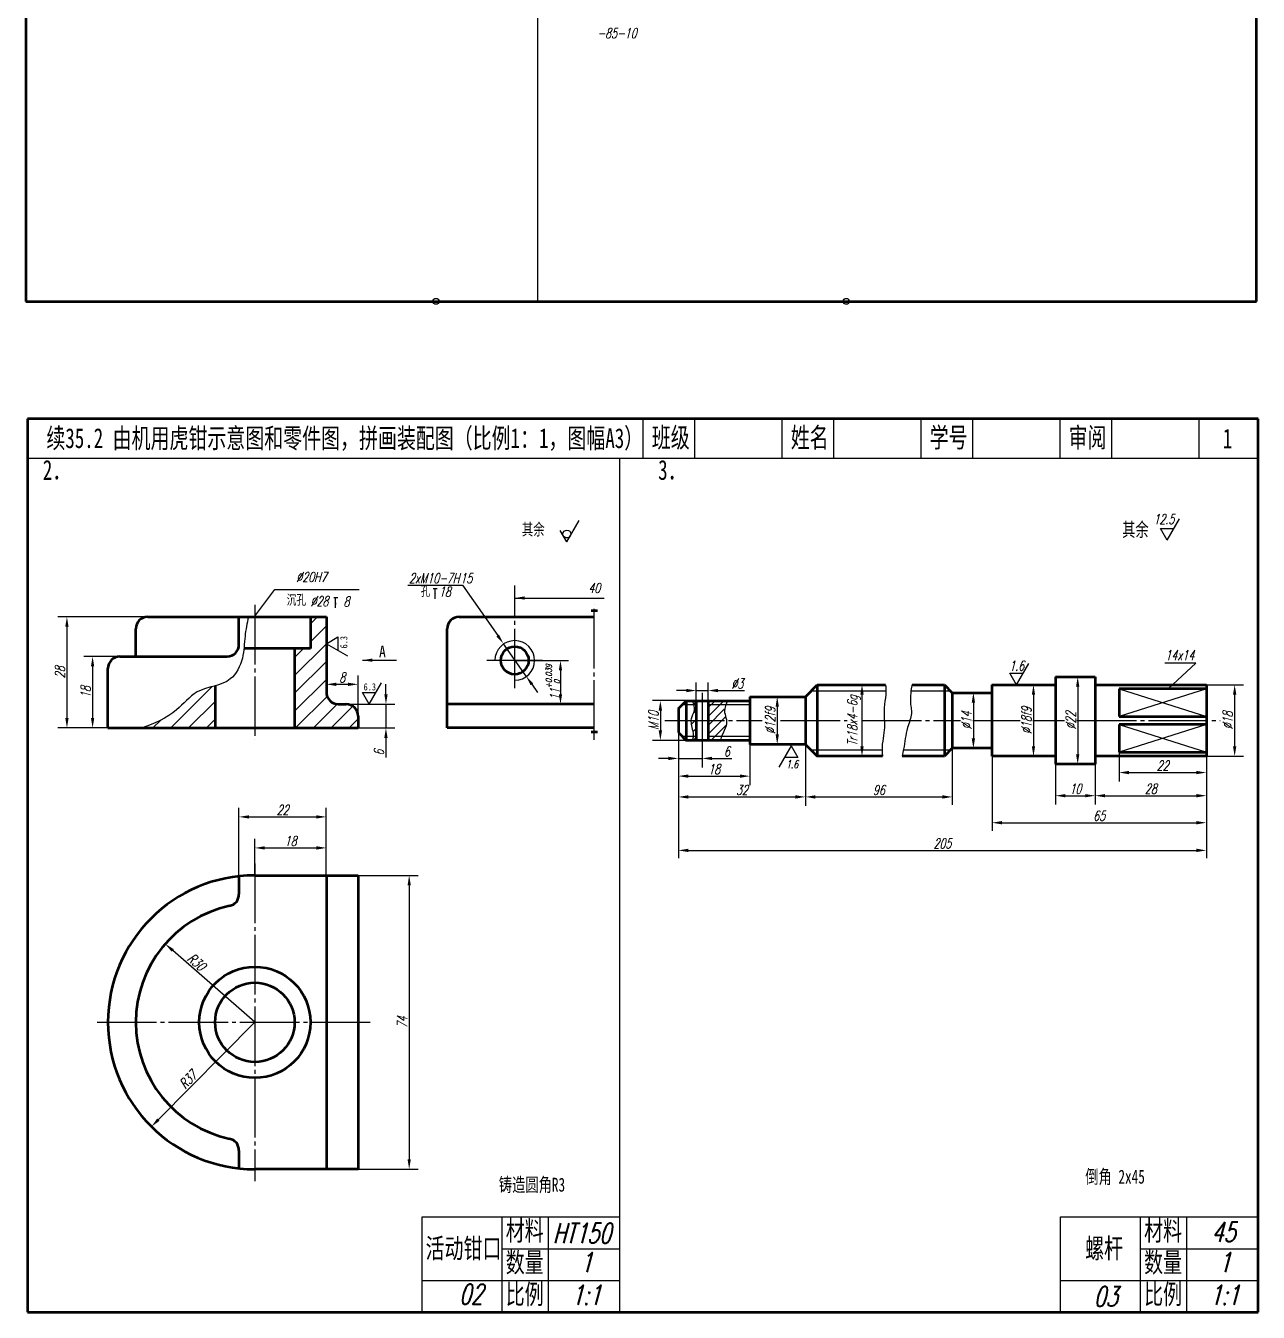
# Model space of a CAD drawing. Header units: millimetres. Extents: x -523 to 2676, y -549 to 1097.
# Drawn here: x 606.7 to 917.2, y -238 to 86 of the extents above; entities that cross this region are included whole.
import ezdxf

# ---------------------------------------------------------------- set-up
doc = ezdxf.new("R2010")
doc.units = ezdxf.units.MM
doc.header["$PDMODE"] = 33
doc.header["$PDSIZE"] = 1.5
doc.linetypes.add('myCENTER', pattern=[18, 15, -1, 1, -1])
for name, color, linetype, lineweight in [('中心线', 7, 'myCENTER', 25), ('剖面线', 7, 'Continuous', 25), ('尺寸', 7, 'Continuous', 25), ('标注', 7, 'Continuous', 25), ('标题文字', 7, 'Continuous', 25), ('粗实线', 7, 'Continuous', 50), ('细实线', 7, 'Continuous', 25)]:
    doc.layers.add(name, color=color, linetype=linetype, lineweight=lineweight)
doc.layers.add('修改', color=1, linetype='Continuous')
doc.styles.add('图中汉字2-3.5号', font='', dxfattribs={"width": 0.7, "height": 3.5})
doc.styles.add('尺寸文字1-2.5号', font='txt.shx', dxfattribs={"width": 0.7, "oblique": 15, "height": 2.5})
doc.styles.add('标题汉字1-5号', font='SimSun.ttf', dxfattribs={"width": 0.7, "height": 5})
doc.styles.add('标题汉字2-3.5号', font='SimSun.ttf', dxfattribs={"width": 0.7, "height": 3.5})
doc.styles.add('标题汉字30', font='SimSun.ttf', dxfattribs={"width": 0.85, "height": 3})
doc.styles.get('图中汉字2-3.5号').set_extended_font_data('FZFangSong-Z02')
doc.dimstyles.new('ISO-25', dxfattribs={"dimtxt": 3.5, "dimasz": 2.5, "dimexe": 2.25, "dimexo": 0, "dimgap": 0.5, "dimtad": 1, "dimdsep": 46, "dimtxsty": '尺寸文字1-2.5号', "dimcen": 2.5, "dimadec": 0, "dimazin": 0, "dimtfac": 1, "dimtmove": 0, "dimatfit": 2, "dimfxl": 0, "dimarcsym": 0})
doc.dimstyles.new('尺寸25', dxfattribs={"dimtxt": 2.5, "dimasz": 2.5, "dimexe": 2, "dimexo": 0, "dimgap": 0.5, "dimtad": 1, "dimdec": 0, "dimdsep": 46, "dimtxsty": '尺寸文字1-2.5号', "dimcen": 0, "dimadec": 0, "dimazin": 0, "dimtol": 1, "dimtp": 0.039, "dimtfac": 0.6, "dimtdec": 3, "dimtmove": 0, "dimatfit": 3, "dimfxl": 0, "dimarcsym": 0})

# ---------------------------------------------------------------- blocks, each defined once
blk = doc.blocks.new('*D286')
at = {"layer": 'Defpoints', "color": 0}
for p in [(630.45, -72.86), (623.58, -90.86), (627.45, -90.86)]:
    blk.add_point(p, dxfattribs=at)
at = {"layer": '尺寸', "color": 0, "lineweight": -2}
for p, q in [((630.45, -72.86), (621.33, -72.86)), ((623.58, -75.36), (623.58, -88.36)), ((627.45, -90.86), (621.33, -90.86))]:
    blk.add_line(p, q, dxfattribs=at)
at = {"layer": '尺寸', "color": 0}
for points in [[(623.16, -75.36), (623.99, -75.36), (623.58, -72.86)], [(623.16, -88.36), (623.99, -88.36), (623.58, -90.86)]]:
    blk.add_solid(points, dxfattribs=at)
at = {"layer": '尺寸', "color": 0, "insert": (621.83, -81.86), "char_height": 2.5, "attachment_point": 5, "rotation": 90, "style": '尺寸文字1-2.5号'}
blk.add_mtext('18', dxfattribs=at)
blk = doc.blocks.new('*D287')
at = {"layer": 'Defpoints', "color": 0}
for p in [(637.45, -62.86), (617.11, -90.86), (636.05, -90.86)]:
    blk.add_point(p, dxfattribs=at)
at = {"layer": '尺寸', "color": 0, "lineweight": -2}
for p, q in [((637.45, -62.86), (614.86, -62.86)), ((617.11, -65.36), (617.11, -88.36)), ((636.05, -90.86), (614.86, -90.86))]:
    blk.add_line(p, q, dxfattribs=at)
at = {"layer": '尺寸', "color": 0}
for points in [[(616.7, -65.36), (617.53, -65.36), (617.11, -62.86)], [(616.7, -88.36), (617.53, -88.36), (617.11, -90.86)]]:
    blk.add_solid(points, dxfattribs=at)
at = {"layer": '尺寸', "color": 0, "insert": (615.36, -76.86), "char_height": 2.5, "attachment_point": 5, "rotation": 90, "style": '尺寸文字1-2.5号'}
blk.add_mtext('28', dxfattribs=at)
blk = doc.blocks.new('*D288')
at = {"layer": 'Defpoints', "color": 0}
for p in [(690.45, -79.87), (682.45, -81.86), (690.45, -87.86)]:
    blk.add_point(p, dxfattribs=at)
at = {"layer": '尺寸', "color": 0, "lineweight": -2}
for p, q in [((682.45, -81.86), (682.45, -77.62)), ((690.45, -87.86), (690.45, -77.62)), ((684.95, -79.87), (687.95, -79.87))]:
    blk.add_line(p, q, dxfattribs=at)
at = {"layer": '尺寸', "color": 0}
for points in [[(684.95, -79.46), (684.95, -80.29), (682.45, -79.87)], [(687.95, -79.46), (687.95, -80.29), (690.45, -79.87)]]:
    blk.add_solid(points, dxfattribs=at)
at = {"layer": '尺寸', "color": 0, "insert": (686.45, -78.12), "char_height": 2.5, "attachment_point": 5, "style": '尺寸文字1-2.5号'}
blk.add_mtext('8', dxfattribs=at)
blk = doc.blocks.new('*D289')
at = {"layer": 'Defpoints', "color": 0}
for p in [(687.45, -84.86), (687.45, -90.86), (697.47, -90.86)]:
    blk.add_point(p, dxfattribs=at)
at = {"layer": '尺寸', "color": 0, "lineweight": -2}
for p, q in [((697.47, -82.36), (697.47, -79.86)), ((687.45, -84.86), (699.72, -84.86)), ((697.47, -84.86), (697.47, -90.86)), ((687.45, -90.86), (699.72, -90.86)), ((697.47, -93.36), (697.47, -98.29))]:
    blk.add_line(p, q, dxfattribs=at)
at = {"layer": '尺寸', "color": 0}
for points in [[(697.06, -82.36), (697.89, -82.36), (697.47, -84.86)], [(697.06, -93.36), (697.89, -93.36), (697.47, -90.86)]]:
    blk.add_solid(points, dxfattribs=at)
at = {"layer": '尺寸', "color": 0, "insert": (695.72, -97.08), "char_height": 2.5, "attachment_point": 5, "rotation": 90, "style": '尺寸文字1-2.5号'}
blk.add_mtext('6', dxfattribs=at)
blk = doc.blocks.new('*D290')
at = {"layer": 'Defpoints', "color": 0}
for p in [(729.91, -73.86), (712.91, -84.86), (741.43, -84.86)]:
    blk.add_point(p, dxfattribs=at)
at = {"layer": '标注', "color": 0, "lineweight": -2}
for p, q in [((729.91, -73.86), (743.43, -73.86)), ((741.43, -76.36), (741.43, -82.36)), ((712.91, -84.86), (743.43, -84.86))]:
    blk.add_line(p, q, dxfattribs=at)
at = {"layer": '标注', "color": 0}
for points in [[(741.01, -76.36), (741.85, -76.36), (741.43, -73.86)], [(741.01, -82.36), (741.85, -82.36), (741.43, -84.86)]]:
    blk.add_solid(points, dxfattribs=at)
at = {"layer": '标注', "color": 0, "insert": (739.52, -79.36), "char_height": 2.5, "attachment_point": 5, "rotation": 90, "style": '尺寸文字1-2.5号'}
blk.add_mtext('11{\\H1.500000;\\S+0.039^  0;}', dxfattribs=at)
blk = doc.blocks.new('*D291')
at = {"layer": 'Defpoints', "color": 0}
for p in [(682.45, -121.06), (664.45, -127.97), (682.45, -127.97)]:
    blk.add_point(p, dxfattribs=at)
at = {"layer": '尺寸', "color": 0, "lineweight": -2}
for p, q in [((664.45, -127.97), (664.45, -118.81)), ((682.45, -127.97), (682.45, -118.81)), ((666.95, -121.06), (679.95, -121.06))]:
    blk.add_line(p, q, dxfattribs=at)
at = {"layer": '尺寸', "color": 0}
for points in [[(666.95, -120.64), (666.95, -121.48), (664.45, -121.06)], [(679.95, -120.64), (679.95, -121.48), (682.45, -121.06)]]:
    blk.add_solid(points, dxfattribs=at)
at = {"layer": '尺寸', "color": 0, "insert": (673.45, -119.31), "char_height": 2.5, "attachment_point": 5, "style": '尺寸文字1-2.5号'}
blk.add_mtext('18', dxfattribs=at)
blk = doc.blocks.new('*D292')
at = {"layer": 'Defpoints', "color": 0}
for p in [(682.45, -113.25), (660.45, -128.19), (682.45, -127.97)]:
    blk.add_point(p, dxfattribs=at)
at = {"layer": '尺寸', "color": 0, "lineweight": -2}
for p, q in [((660.45, -128.19), (660.45, -111)), ((662.95, -113.25), (679.95, -113.25)), ((682.45, -127.97), (682.45, -111))]:
    blk.add_line(p, q, dxfattribs=at)
at = {"layer": '尺寸', "color": 0}
for points in [[(662.95, -112.84), (662.95, -113.67), (660.45, -113.25)], [(679.95, -112.84), (679.95, -113.67), (682.45, -113.25)]]:
    blk.add_solid(points, dxfattribs=at)
at = {"layer": '尺寸', "color": 0, "insert": (671.45, -111.5), "char_height": 2.5, "attachment_point": 5, "style": '尺寸文字1-2.5号'}
blk.add_mtext('22', dxfattribs=at)
blk = doc.blocks.new('*D293')
at = {"layer": 'Defpoints', "color": 0}
for p in [(690.45, -127.97), (690.45, -201.97), (703.32, -201.97)]:
    blk.add_point(p, dxfattribs=at)
at = {"layer": '尺寸', "color": 0, "lineweight": -2}
for p, q in [((690.45, -127.97), (705.57, -127.97)), ((703.32, -130.47), (703.32, -199.47)), ((690.45, -201.97), (705.57, -201.97))]:
    blk.add_line(p, q, dxfattribs=at)
at = {"layer": '尺寸', "color": 0}
for points in [[(702.91, -130.47), (703.74, -130.47), (703.32, -127.97)], [(702.91, -199.47), (703.74, -199.47), (703.32, -201.97)]]:
    blk.add_solid(points, dxfattribs=at)
at = {"layer": '尺寸', "color": 0, "insert": (701.57, -164.97), "char_height": 2.5, "attachment_point": 5, "rotation": 90, "style": '尺寸文字1-2.5号'}
blk.add_mtext('74', dxfattribs=at)
blk = doc.blocks.new('*D294')
at = {"layer": 'Defpoints', "color": 0}
for p in [(641.87, -145.23), (664.45, -164.97)]:
    blk.add_point(p, dxfattribs=at)
at = {"layer": '尺寸', "color": 0, "lineweight": -2}
blk.add_line((664.45, -164.97), (643.75, -146.87), dxfattribs=at)
at = {"layer": '尺寸', "color": 0}
blk.add_solid([(644.03, -146.56), (643.48, -147.19), (641.87, -145.23)], dxfattribs=at)
at = {"layer": '尺寸', "color": 0, "insert": (649.73, -149.77), "char_height": 2.5, "attachment_point": 5, "rotation": 318.8318, "style": '尺寸文字1-2.5号'}
blk.add_mtext('R30', dxfattribs=at)
blk = doc.blocks.new('*D295')
at = {"layer": 'Defpoints', "color": 0}
for p in [(664.45, -164.97), (638.4, -191.24)]:
    blk.add_point(p, dxfattribs=at)
at = {"layer": '尺寸', "color": 0, "lineweight": -2}
blk.add_line((664.45, -164.97), (640.16, -189.47), dxfattribs=at)
at = {"layer": '尺寸', "color": 0}
blk.add_solid([(639.86, -189.17), (640.45, -189.76), (638.4, -191.24)], dxfattribs=at)
at = {"layer": '尺寸', "color": 0, "insert": (647.63, -179.45), "char_height": 2.5, "attachment_point": 5, "rotation": 45.2319, "style": '尺寸文字1-2.5号'}
blk.add_mtext('R37', dxfattribs=at)
blk = doc.blocks.new('*D296')
at = {"layer": 'Defpoints', "color": 0}
for p in [(773.13, -83.98), (766.59, -93.98), (773.13, -93.98)]:
    blk.add_point(p, dxfattribs=at)
at = {"layer": '细实线', "color": 0, "lineweight": -2}
for p, q in [((773.13, -83.98), (764.59, -83.98)), ((766.59, -86.48), (766.59, -91.48)), ((773.13, -93.98), (764.59, -93.98))]:
    blk.add_line(p, q, dxfattribs=at)
at = {"layer": '细实线', "color": 0}
for points in [[(766.17, -86.48), (767.01, -86.48), (766.59, -83.98)], [(766.17, -91.48), (767.01, -91.48), (766.59, -93.98)]]:
    blk.add_solid(points, dxfattribs=at)
at = {"layer": '细实线', "color": 0, "insert": (764.84, -88.98), "char_height": 2.5, "attachment_point": 5, "rotation": 90, "style": '尺寸文字1-2.5号'}
blk.add_mtext('M10', dxfattribs=at)
blk = doc.blocks.new('*D297')
at = {"layer": 'Defpoints', "color": 0}
for p in [(775.63, -83.98), (778.63, -81.44), (778.63, -83.98)]:
    blk.add_point(p, dxfattribs=at)
at = {"layer": '细实线', "color": 0, "lineweight": -2}
for p, q in [((775.63, -83.98), (775.63, -79.44)), ((778.63, -83.98), (778.63, -79.44)), ((773.13, -81.44), (770.63, -81.44)), ((775.63, -81.44), (778.63, -81.44)), ((781.13, -81.44), (787.82, -81.44))]:
    blk.add_line(p, q, dxfattribs=at)
at = {"layer": '细实线', "color": 0}
for points in [[(773.13, -81.02), (773.13, -81.86), (775.63, -81.44)], [(781.13, -81.02), (781.13, -81.86), (778.63, -81.44)]]:
    blk.add_solid(points, dxfattribs=at)
at = {"layer": '细实线', "color": 0, "insert": (785.96, -79.69), "char_height": 2.5, "attachment_point": 5, "style": '尺寸文字1-2.5号'}
blk.add_mtext('%%c3', dxfattribs=at)
blk = doc.blocks.new('*D298')
at = {"layer": 'Defpoints', "color": 0}
for p in [(771.13, -91.98), (777.13, -93.98), (777.13, -98.53)]:
    blk.add_point(p, dxfattribs=at)
at = {"layer": '尺寸', "color": 0, "lineweight": -2}
for p, q in [((771.13, -91.98), (771.13, -100.78)), ((777.13, -93.98), (777.13, -100.78)), ((768.63, -98.53), (766.13, -98.53)), ((771.13, -98.53), (777.13, -98.53)), ((779.63, -98.53), (784.56, -98.53))]:
    blk.add_line(p, q, dxfattribs=at)
at = {"layer": '尺寸', "color": 0}
for points in [[(768.63, -98.11), (768.63, -98.95), (771.13, -98.53)], [(779.63, -98.11), (779.63, -98.95), (777.13, -98.53)]]:
    blk.add_solid(points, dxfattribs=at)
at = {"layer": '尺寸', "color": 0, "insert": (783.34, -96.78), "char_height": 2.5, "attachment_point": 5, "style": '尺寸文字1-2.5号'}
blk.add_mtext('6', dxfattribs=at)
blk = doc.blocks.new('*D299')
at = {"layer": 'Defpoints', "color": 0}
for p in [(771.13, -91.98), (789.13, -93.98), (789.13, -102.98)]:
    blk.add_point(p, dxfattribs=at)
at = {"layer": '尺寸', "color": 0, "lineweight": -2}
for p, q in [((771.13, -91.98), (771.13, -105.23)), ((789.13, -93.98), (789.13, -105.23)), ((773.63, -102.98), (786.63, -102.98))]:
    blk.add_line(p, q, dxfattribs=at)
at = {"layer": '尺寸', "color": 0}
for points in [[(773.63, -102.57), (773.63, -103.4), (771.13, -102.98)], [(786.63, -102.57), (786.63, -103.4), (789.13, -102.98)]]:
    blk.add_solid(points, dxfattribs=at)
at = {"layer": '尺寸', "color": 0, "insert": (780.13, -101.23), "char_height": 2.5, "attachment_point": 5, "style": '尺寸文字1-2.5号'}
blk.add_mtext('18', dxfattribs=at)
blk = doc.blocks.new('*D300')
at = {"layer": 'Defpoints', "color": 0}
for p in [(771.13, -91.98), (803.13, -94.98), (803.13, -108.22)]:
    blk.add_point(p, dxfattribs=at)
at = {"layer": '尺寸', "color": 0, "lineweight": -2}
for p, q in [((771.13, -91.98), (771.13, -110.47)), ((803.13, -94.98), (803.13, -110.47)), ((773.63, -108.22), (800.63, -108.22))]:
    blk.add_line(p, q, dxfattribs=at)
at = {"layer": '尺寸', "color": 0}
for points in [[(773.63, -107.8), (773.63, -108.64), (771.13, -108.22)], [(800.63, -107.8), (800.63, -108.64), (803.13, -108.22)]]:
    blk.add_solid(points, dxfattribs=at)
at = {"layer": '尺寸', "color": 0, "insert": (787.13, -106.47), "char_height": 2.5, "attachment_point": 5, "style": '尺寸文字1-2.5号'}
blk.add_mtext('32', dxfattribs=at)
blk = doc.blocks.new('*D301')
at = {"layer": 'Defpoints', "color": 0}
for p in [(803.13, -94.98), (840.13, -95.98), (840.13, -108.22)]:
    blk.add_point(p, dxfattribs=at)
at = {"layer": '细实线', "color": 0, "lineweight": -2}
for p, q in [((803.13, -94.98), (803.13, -110.22)), ((840.13, -95.98), (840.13, -110.22)), ((805.63, -108.22), (837.63, -108.22))]:
    blk.add_line(p, q, dxfattribs=at)
at = {"layer": '细实线', "color": 0}
for points in [[(805.63, -107.8), (805.63, -108.64), (803.13, -108.22)], [(837.63, -107.8), (837.63, -108.64), (840.13, -108.22)]]:
    blk.add_solid(points, dxfattribs=at)
at = {"layer": '细实线', "color": 0, "insert": (821.63, -106.47), "char_height": 2.5, "attachment_point": 5, "style": '尺寸文字1-2.5号'}
blk.add_mtext('96', dxfattribs=at)
blk = doc.blocks.new('*D302')
at = {"layer": 'Defpoints', "color": 0}
for p in [(789.13, -82.98), (789.13, -94.98), (796.03, -94.98)]:
    blk.add_point(p, dxfattribs=at)
at = {"layer": '细实线', "color": 0, "lineweight": -2}
for p, q in [((789.13, -82.98), (798.03, -82.98)), ((796.03, -85.48), (796.03, -92.48)), ((789.13, -94.98), (798.03, -94.98))]:
    blk.add_line(p, q, dxfattribs=at)
at = {"layer": '细实线', "color": 0}
for points in [[(795.62, -85.48), (796.45, -85.48), (796.03, -82.98)], [(795.62, -92.48), (796.45, -92.48), (796.03, -94.98)]]:
    blk.add_solid(points, dxfattribs=at)
at = {"layer": '细实线', "color": 0, "insert": (794.28, -88.98), "char_height": 2.5, "attachment_point": 5, "rotation": 90, "style": '尺寸文字1-2.5号'}
blk.add_mtext('%%c12f9', dxfattribs=at)
blk = doc.blocks.new('*D303')
at = {"layer": 'Defpoints', "color": 0}
for p in [(806.13, -79.98), (806.13, -97.98), (817.38, -97.98)]:
    blk.add_point(p, dxfattribs=at)
at = {"layer": '细实线', "color": 0, "lineweight": -2}
for p, q in [((806.13, -79.98), (819.38, -79.98)), ((817.38, -82.48), (817.38, -95.48)), ((806.13, -97.98), (819.38, -97.98))]:
    blk.add_line(p, q, dxfattribs=at)
at = {"layer": '细实线', "color": 0}
for points in [[(816.96, -82.48), (817.8, -82.48), (817.38, -79.98)], [(816.96, -95.48), (817.8, -95.48), (817.38, -97.98)]]:
    blk.add_solid(points, dxfattribs=at)
at = {"layer": '细实线', "color": 0, "insert": (815.37, -88.98), "char_height": 2.5, "attachment_point": 5, "rotation": 90, "style": '尺寸文字1-2.5号'}
blk.add_mtext('Tr18x4-6g', dxfattribs=at)
blk = doc.blocks.new('*D304')
at = {"layer": 'Defpoints', "color": 0}
for p in [(840.13, -81.98), (840.13, -95.98), (845.44, -95.98)]:
    blk.add_point(p, dxfattribs=at)
at = {"layer": '细实线', "color": 0, "lineweight": -2}
for p, q in [((840.13, -81.98), (847.44, -81.98)), ((845.44, -84.48), (845.44, -93.48)), ((840.13, -95.98), (847.44, -95.98))]:
    blk.add_line(p, q, dxfattribs=at)
at = {"layer": '细实线', "color": 0}
for points in [[(845.02, -84.48), (845.86, -84.48), (845.44, -81.98)], [(845.02, -93.48), (845.86, -93.48), (845.44, -95.98)]]:
    blk.add_solid(points, dxfattribs=at)
at = {"layer": '细实线', "color": 0, "insert": (843.69, -88.98), "char_height": 2.5, "attachment_point": 5, "rotation": 90, "style": '尺寸文字1-2.5号'}
blk.add_mtext('%%c14', dxfattribs=at)
blk = doc.blocks.new('*D305')
at = {"layer": 'Defpoints', "color": 0}
for p in [(866.13, -79.98), (860.57, -97.98), (866.13, -97.98)]:
    blk.add_point(p, dxfattribs=at)
at = {"layer": '细实线', "color": 0, "lineweight": -2}
for p, q in [((866.13, -79.98), (858.57, -79.98)), ((860.57, -82.48), (860.57, -95.48)), ((866.13, -97.98), (858.57, -97.98))]:
    blk.add_line(p, q, dxfattribs=at)
at = {"layer": '细实线', "color": 0}
for points in [[(860.16, -82.48), (860.99, -82.48), (860.57, -79.98)], [(860.16, -95.48), (860.99, -95.48), (860.57, -97.98)]]:
    blk.add_solid(points, dxfattribs=at)
at = {"layer": '细实线', "color": 0, "insert": (858.82, -88.98), "char_height": 2.5, "attachment_point": 5, "rotation": 90, "style": '尺寸文字1-2.5号'}
blk.add_mtext('%%c18f9', dxfattribs=at)
blk = doc.blocks.new('*D306')
at = {"layer": 'Defpoints', "color": 0}
for p in [(866.13, -77.98), (866.13, -99.98), (871.71, -99.98)]:
    blk.add_point(p, dxfattribs=at)
at = {"layer": '细实线', "color": 0, "lineweight": -2}
for p, q in [((866.13, -77.98), (873.71, -77.98)), ((871.71, -80.48), (871.71, -97.48)), ((866.13, -99.98), (873.71, -99.98))]:
    blk.add_line(p, q, dxfattribs=at)
at = {"layer": '细实线', "color": 0}
for points in [[(871.3, -80.48), (872.13, -80.48), (871.71, -77.98)], [(871.3, -97.48), (872.13, -97.48), (871.71, -99.98)]]:
    blk.add_solid(points, dxfattribs=at)
at = {"layer": '细实线', "color": 0, "insert": (869.96, -88.98), "char_height": 2.5, "attachment_point": 5, "rotation": 90, "style": '尺寸文字1-2.5号'}
blk.add_mtext('%%c22', dxfattribs=at)
blk = doc.blocks.new('*D307')
at = {"layer": 'Defpoints', "color": 0}
for p in [(882.13, -96.98), (904.13, -96.98), (904.13, -102.09)]:
    blk.add_point(p, dxfattribs=at)
at = {"layer": '尺寸', "color": 0, "lineweight": -2}
for p, q in [((882.13, -96.98), (882.13, -104.34)), ((904.13, -96.98), (904.13, -104.34)), ((884.63, -102.09), (901.63, -102.09))]:
    blk.add_line(p, q, dxfattribs=at)
at = {"layer": '尺寸', "color": 0}
for points in [[(884.63, -101.67), (884.63, -102.5), (882.13, -102.09)], [(901.63, -101.67), (901.63, -102.5), (904.13, -102.09)]]:
    blk.add_solid(points, dxfattribs=at)
at = {"layer": '尺寸', "color": 0, "insert": (893.13, -100.34), "char_height": 2.5, "attachment_point": 5, "style": '尺寸文字1-2.5号'}
blk.add_mtext('22', dxfattribs=at)
blk = doc.blocks.new('*D308')
at = {"layer": 'Defpoints', "color": 0}
for p in [(866.13, -99.98), (876.13, -99.98), (876.13, -107.91)]:
    blk.add_point(p, dxfattribs=at)
at = {"layer": '尺寸', "color": 0, "lineweight": -2}
for p, q in [((866.13, -99.98), (866.13, -110.16)), ((876.13, -99.98), (876.13, -110.16)), ((868.63, -107.91), (873.63, -107.91))]:
    blk.add_line(p, q, dxfattribs=at)
at = {"layer": '尺寸', "color": 0}
for points in [[(868.63, -107.49), (868.63, -108.33), (866.13, -107.91)], [(873.63, -107.49), (873.63, -108.33), (876.13, -107.91)]]:
    blk.add_solid(points, dxfattribs=at)
at = {"layer": '尺寸', "color": 0, "insert": (871.13, -106.16), "char_height": 2.5, "attachment_point": 5, "style": '尺寸文字1-2.5号'}
blk.add_mtext('10', dxfattribs=at)
blk = doc.blocks.new('*D309')
at = {"layer": 'Defpoints', "color": 0}
for p in [(876.13, -99.98), (904.13, -97.98), (904.13, -107.91)]:
    blk.add_point(p, dxfattribs=at)
at = {"layer": '尺寸', "color": 0, "lineweight": -2}
for p, q in [((876.13, -99.98), (876.13, -110.16)), ((904.13, -97.98), (904.13, -110.16)), ((878.63, -107.91), (901.63, -107.91))]:
    blk.add_line(p, q, dxfattribs=at)
at = {"layer": '尺寸', "color": 0}
for points in [[(878.63, -107.49), (878.63, -108.33), (876.13, -107.91)], [(901.63, -107.49), (901.63, -108.33), (904.13, -107.91)]]:
    blk.add_solid(points, dxfattribs=at)
at = {"layer": '尺寸', "color": 0, "insert": (890.13, -106.16), "char_height": 2.5, "attachment_point": 5, "style": '尺寸文字1-2.5号'}
blk.add_mtext('28', dxfattribs=at)
blk = doc.blocks.new('*D310')
at = {"layer": 'Defpoints', "color": 0}
for p in [(904.13, -79.98), (904.13, -97.98), (911.25, -97.98)]:
    blk.add_point(p, dxfattribs=at)
at = {"layer": '尺寸', "color": 0, "lineweight": -2}
for p, q in [((904.13, -79.98), (913.5, -79.98)), ((911.25, -82.48), (911.25, -95.48)), ((904.13, -97.98), (913.5, -97.98))]:
    blk.add_line(p, q, dxfattribs=at)
at = {"layer": '尺寸', "color": 0}
for points in [[(910.84, -82.48), (911.67, -82.48), (911.25, -79.98)], [(910.84, -95.48), (911.67, -95.48), (911.25, -97.98)]]:
    blk.add_solid(points, dxfattribs=at)
at = {"layer": '尺寸', "color": 0, "insert": (909.5, -88.98), "char_height": 2.5, "attachment_point": 5, "rotation": 90, "style": '尺寸文字1-2.5号'}
blk.add_mtext('%%C18', dxfattribs=at)
blk = doc.blocks.new('*D311')
at = {"layer": 'Defpoints', "color": 0}
for p in [(850.13, -97.98), (904.13, -97.98), (904.13, -114.72)]:
    blk.add_point(p, dxfattribs=at)
at = {"layer": '细实线', "color": 0, "lineweight": -2}
for p, q in [((850.13, -97.98), (850.13, -116.72)), ((904.13, -97.98), (904.13, -116.72)), ((852.63, -114.72), (901.63, -114.72))]:
    blk.add_line(p, q, dxfattribs=at)
at = {"layer": '细实线', "color": 0}
for points in [[(852.63, -114.3), (852.63, -115.13), (850.13, -114.72)], [(901.63, -114.3), (901.63, -115.13), (904.13, -114.72)]]:
    blk.add_solid(points, dxfattribs=at)
at = {"layer": '细实线', "color": 0, "insert": (877.13, -112.97), "char_height": 2.5, "attachment_point": 5, "style": '尺寸文字1-2.5号'}
blk.add_mtext('65', dxfattribs=at)
blk = doc.blocks.new('*D271')
at = {"layer": 'Defpoints', "color": 0}
for p in [(771.13, -91.98), (904.13, -97.98), (904.13, -121.68)]:
    blk.add_point(p, dxfattribs=at)
at = {"layer": '细实线', "color": 0, "lineweight": -2}
for p, q in [((771.13, -91.98), (771.13, -123.68)), ((904.13, -97.98), (904.13, -123.68)), ((773.63, -121.68), (901.63, -121.68))]:
    blk.add_line(p, q, dxfattribs=at)
at = {"layer": '细实线', "color": 0}
for points in [[(773.63, -121.26), (773.63, -122.1), (771.13, -121.68)], [(901.63, -121.26), (901.63, -122.1), (904.13, -121.68)]]:
    blk.add_solid(points, dxfattribs=at)
at = {"layer": '细实线', "color": 0, "insert": (837.63, -119.93), "char_height": 2.5, "attachment_point": 5, "style": '尺寸文字1-2.5号'}
blk.add_mtext('205', dxfattribs=at)
blk = doc.blocks.new('*D358')
at = {"layer": 'Defpoints', "color": 0}
for p in [(727.05, -69.64), (732.8, -77.82)]:
    blk.add_point(p, dxfattribs=at)
at = {"layer": '标注', "color": 0, "lineweight": -2}
for p, q in [((703.01, -54.92), (716.72, -54.92)), ((716.72, -54.92), (725.62, -67.59)), ((732.8, -77.82), (727.05, -69.64)), ((734.24, -79.87), (735.67, -81.91))]:
    blk.add_line(p, q, dxfattribs=at)
at = {"layer": '标注', "color": 0}
for points in [[(725.96, -67.35), (725.28, -67.83), (727.05, -69.64)], [(734.58, -79.63), (733.9, -80.11), (732.8, -77.82)]]:
    blk.add_solid(points, dxfattribs=at)
at = {"layer": '标注', "color": 0, "insert": (709.61, -53.17), "char_height": 2.5, "attachment_point": 5, "style": '尺寸文字1-2.5号'}
blk.add_mtext('2xM10-7H', dxfattribs=at)
blk = doc.blocks.new('下沉')
at = {"layer": '细实线'}
blk.add_line((-0.98, 0), (0.98, 0), dxfattribs=at)
blk.add_leader([(-0.05, -5.12), (-0.05, 0)], dimstyle='尺寸25', override={"dimgap": 0.5, "dimtad": 0, "dimtoh": 1}, dxfattribs=at)

msp = doc.modelspace()

# ---------------------------------------------------------------- hatches: boundary and pattern name
at = {"layer": '剖面线'}
h = msp.add_hatch(dxfattribs=at)
h.set_pattern_fill('ANSI31', color=256, style=0)
h.set_pattern_definition([(45, (607.2023, -854.325), (-2.245064, 2.245064), [])])
edge = h.paths.add_edge_path()
edge.add_spline(control_points=[(654.454, -80.229), (652.896, -80.673), (648.935, -81.578), (644.397, -87.573), (639.152, -89.666), (636.049, -90.861)], knot_values=[20.7856847, 20.7856847, 20.7856847, 20.7856847, 25.5251069, 32.405965, 42.2025714, 42.2025714, 42.2025714, 42.2025714], degree=3, periodic=0)
edge.add_line((636.049, -90.861), (654.454, -90.861))
edge.add_line((654.454, -90.861), (654.454, -80.229))
h.paths.add_polyline_path([(687.454, -84.861), (685.454, -84.861, -0.4142136), (682.454, -81.861), (682.454, -62.861), (678.454, -62.861), (678.454, -70.861), (674.454, -70.861), (674.454, -90.861), (690.454, -90.861), (690.454, -87.861, 0.4142136)])
at = {"layer": '细实线'}
h = msp.add_hatch(dxfattribs=at)
h.set_pattern_fill('ANSI31', color=256, scale=0.5, style=0)
h.set_pattern_definition([(45, (607.2023, -854.325), (-1.122532, 1.122532), [])])
edge = h.paths.add_edge_path()
edge.add_line((778.628, -84.985), (778.628, -88.985))
edge.add_line((778.628, -88.985), (783.315, -88.985))
edge.add_spline(control_points=[(783.315, -88.985), (783.239, -88.236), (782.734, -87.237), (782.625, -85.478), (782.7, -84.985)], knot_values=[1.4500913, 1.4500913, 1.4500913, 1.4500913, 3.9011213, 5.1572658, 5.1572658, 5.1572658, 5.1572658], degree=3, periodic=0)
edge.add_line((782.7, -84.985), (778.628, -84.985))
edge = h.paths.add_edge_path()
edge.add_spline(control_points=[(782.7, -84.985), (782.786, -84.416), (783.02, -83.985), (783.503, -83.985)], knot_values=[0, 0, 0, 0, 1.4500913, 1.4500913, 1.4500913, 1.4500913], degree=3, periodic=0)
edge.add_line((783.503, -83.985), (778.628, -83.985))
edge.add_line((778.628, -83.985), (778.628, -84.985))
edge.add_line((778.628, -84.985), (782.7, -84.985))
edge = h.paths.add_edge_path()
edge.add_line((778.628, -88.985), (778.628, -92.985))
edge.add_line((778.628, -92.985), (781.98, -92.985))
edge.add_spline(control_points=[(781.98, -92.985), (782.252, -92.209), (783.276, -90.49), (783.355, -89.375), (783.315, -88.985)], knot_values=[5.1572658, 5.1572658, 5.1572658, 5.1572658, 7.3173374, 8.5943718, 8.5943718, 8.5943718, 8.5943718], degree=3, periodic=0)
edge.add_line((783.315, -88.985), (778.628, -88.985))
edge = h.paths.add_edge_path()
edge.add_line((778.628, -92.985), (778.628, -93.985))
edge.add_line((778.628, -93.985), (782.323, -93.985))
edge.add_spline(control_points=[(782.323, -93.985), (781.782, -93.983), (781.775, -93.571), (781.98, -92.985)], knot_values=[8.5943718, 8.5943718, 8.5943718, 8.5943718, 10.2270793, 10.2270793, 10.2270793, 10.2270793], degree=3, periodic=0)
edge.add_line((781.98, -92.985), (778.628, -92.985))
edge = h.paths.add_edge_path()
edge.add_spline(control_points=[(774.874, -92.985), (774.857, -93.55), (774.698, -93.984), (774.237, -93.985)], knot_values=[8.8529411, 8.8529411, 8.8529411, 8.8529411, 10.2350383, 10.2350383, 10.2350383, 10.2350383], degree=3, periodic=0)
edge.add_line((774.237, -93.985), (775.628, -93.985))
edge.add_line((775.628, -93.985), (775.628, -92.985))
edge.add_line((775.628, -92.985), (774.874, -92.985))
edge = h.paths.add_edge_path()
edge.add_spline(control_points=[(774.297, -88.985), (774.253, -89.745), (774.648, -90.811), (774.887, -92.558), (774.874, -92.985)], knot_values=[5.2182373, 5.2182373, 5.2182373, 5.2182373, 7.8081493, 8.8529411, 8.8529411, 8.8529411, 8.8529411], degree=3, periodic=0)
edge.add_line((774.874, -92.985), (775.628, -92.985))
edge.add_line((775.628, -92.985), (775.628, -88.985))
edge.add_line((775.628, -88.985), (774.297, -88.985))
edge = h.paths.add_edge_path()
edge.add_spline(control_points=[(774.94, -84.985), (775.079, -85.492), (775.26, -86.704), (774.414, -88.054), (774.305, -88.836), (774.297, -88.985)], knot_values=[1.012377, 1.012377, 1.012377, 1.012377, 2.556124, 4.7110908, 5.2182373, 5.2182373, 5.2182373, 5.2182373], degree=3, periodic=0)
edge.add_line((774.297, -88.985), (775.628, -88.985))
edge.add_line((775.628, -88.985), (775.628, -84.985))
edge.add_line((775.628, -84.985), (774.94, -84.985))
edge = h.paths.add_edge_path()
edge.add_spline(control_points=[(774.612, -83.985), (774.73, -84.318), (774.849, -84.652), (774.94, -84.985)], knot_values=[0, 0, 0, 0, 1.012377, 1.012377, 1.012377, 1.012377], degree=3, periodic=0)
edge.add_line((774.94, -84.985), (775.628, -84.985))
edge.add_line((775.628, -84.985), (775.628, -83.985))
edge.add_line((775.628, -83.985), (774.612, -83.985))

# ---------------------------------------------------------------- linework, layer by layer
msp.add_line((606.731, 16.563), (606.731, 231.563))
for p in [(710.065, 16.563), (813.398, 16.563)]:
    msp.add_point(p)
at = {"layer": '中心线'}
for p, q in [((729.913, -80.861), (729.913, -54.986)), ((664.454, -59.861), (664.454, -93.861)), ((749.913, -93.861), (749.913, -59.861)), ((736.913, -73.861), (722.913, -73.861)), ((777.128, -81.985), (777.128, -95.985)), ((767.733, -88.985), (792.262, -88.985)), ((796.862, -88.985), (813.664, -88.985)), ((817.379, -88.985), (842.167, -88.985)), ((845.341, -88.985), (857.231, -88.985)), ((860.405, -88.985), (868.351, -88.985)), ((871.525, -88.985), (907.593, -88.985)), ((664.454, -124.974), (664.454, -204.974)), ((624.694, -164.974), (693.454, -164.974))]:
    msp.add_line(p, q, dxfattribs=at)
at = {"layer": '标注'}
msp.add_line((669.507, -56.028), (690.704, -56.028), dxfattribs=at)
at = {"layer": '粗实线'}
for p, q in [((606.731, 241.563), (606.731, 16.563)), ((916.731, 16.563), (916.731, 241.563)), ((606.731, 16.563), (916.731, 16.563)), ((607.202, -12.98), (607.202, -237.98)), ((917.202, -12.98), (607.202, -12.98)), ((917.202, -237.98), (917.202, -12.98)), ((637.454, -62.861), (682.454, -62.861)), ((660.454, -69.861), (660.454, -62.861)), ((678.454, -62.861), (678.454, -70.861)), ((682.454, -62.861), (682.454, -81.861)), ((715.913, -62.861), (749.913, -62.861)), ((634.454, -72.861), (634.454, -65.861)), ((712.913, -90.861), (712.913, -65.861)), ((678.454, -70.861), (661.691, -70.861)), ((674.454, -70.861), (674.454, -90.861)), ((630.454, -72.861), (657.454, -72.861)), ((627.454, -90.861), (627.454, -75.861)), ((654.454, -80.229), (654.454, -90.861)), ((803.128, -82.985), (806.128, -79.985)), ((806.128, -79.985), (806.128, -97.985)), ((806.128, -79.985), (823.335, -79.985)), ((829.991, -79.985), (838.128, -79.985)), ((838.128, -79.985), (838.128, -97.985)), ((838.128, -79.985), (840.128, -81.985)), ((850.128, -79.985), (866.128, -79.985)), ((850.128, -79.985), (850.128, -97.985)), ((866.128, -77.985), (866.128, -99.985)), ((866.128, -77.985), (876.128, -77.985)), ((876.128, -77.985), (876.128, -99.985)), ((876.128, -79.985), (904.128, -79.985)), ((904.128, -79.985), (904.128, -97.985)), ((771.128, -85.985), (773.128, -83.985)), ((773.128, -83.985), (789.128, -83.985)), ((773.128, -83.985), (773.128, -93.985)), ((775.628, -83.985), (775.628, -93.985)), ((778.628, -83.985), (778.628, -93.985)), ((789.128, -82.985), (789.128, -94.985)), ((789.128, -82.985), (803.128, -82.985)), ((803.128, -82.985), (803.128, -94.985)), ((840.128, -81.985), (840.128, -95.985)), ((840.128, -81.985), (850.128, -81.985)), ((882.128, -80.985), (882.128, -87.985)), ((904.128, -80.985), (882.128, -80.985)), ((882.128, -80.985), (882.128, -87.985)), ((685.454, -84.861), (687.454, -84.861)), ((749.913, -84.861), (712.913, -84.861)), ((771.128, -85.985), (771.128, -91.985)), ((690.454, -87.861), (690.454, -90.861)), ((882.128, -87.985), (904.128, -87.985)), ((904.128, -89.985), (882.128, -89.985)), ((882.128, -89.985), (882.128, -96.985)), ((882.128, -89.985), (882.128, -96.985)), ((627.454, -90.861), (690.454, -90.861)), ((749.913, -90.861), (712.913, -90.861)), ((771.128, -91.985), (773.128, -93.985)), ((789.128, -93.985), (773.128, -93.985)), ((803.128, -94.985), (789.128, -94.985)), ((803.128, -94.985), (806.128, -97.985)), ((840.128, -95.985), (838.128, -97.985)), ((850.128, -95.985), (840.128, -95.985)), ((882.128, -96.985), (904.128, -96.985)), ((822.547, -97.985), (806.128, -97.985)), ((838.128, -97.985), (827.526, -97.985)), ((866.128, -97.985), (850.128, -97.985)), ((876.128, -99.985), (866.128, -99.985)), ((904.128, -97.985), (876.128, -97.985)), ((660.454, -128.191), (660.454, -132.725)), ((664.454, -127.974), (690.454, -127.974)), ((682.454, -127.974), (682.454, -201.974)), ((690.454, -127.974), (690.454, -201.974)), ((660.454, -197.223), (660.454, -201.758)), ((690.454, -201.974), (664.454, -201.974)), ((607.202, -237.98), (917.202, -237.98))]:
    msp.add_line(p, q, dxfattribs=at)
for centre, radius in [((729.913, -73.861), 3.5), ((664.454, -164.974), 14), ((664.454, -164.974), 10)]:
    msp.add_circle(centre, radius, dxfattribs=at)
for centre, radius, start, end in [((637.454, -65.861), 3, 90, 180), ((715.913, -65.861), 3, 90, 180), ((657.454, -69.861), 3, 270, 0), ((630.454, -75.861), 3, 90, 180), ((685.454, -81.861), 3, 180, 270), ((687.454, -87.861), 3, 0, 90), ((664.454, -164.974), 37, 90, 270), ((657.454, -132.725), 3, 282.24669, 0), ((664.454, -164.974), 30, 102.24669, 257.75331), ((657.454, -197.223), 3, 0, 77.75331)]:
    msp.add_arc(centre, radius, start, end, dxfattribs=at)
at = {"layer": '细实线'}
for p, q in [((735.683, 231.563), (735.683, 16.563)), ((762.202, -12.98), (762.202, -22.98)), ((775.202, -12.98), (775.202, -22.98)), ((797.202, -12.98), (797.202, -22.98)), ((810.202, -12.98), (810.202, -22.98)), ((832.202, -12.98), (832.202, -22.98)), ((845.202, -12.98), (845.202, -22.98)), ((867.202, -12.98), (867.202, -22.98)), ((880.202, -12.98), (880.202, -22.98)), ((902.202, -12.98), (902.202, -22.98)), ((917.202, -22.98), (607.202, -22.98)), ((756.387, -237.98), (756.387, -22.98)), ((743.057, -44.023), (746.158, -38.653)), ((894.256, -43.555), (897.357, -38.185)), ((743.057, -44.023), (741.376, -41.112)), ((894.256, -43.555), (892.575, -40.644)), ((892.575, -40.644), (895.937, -40.644)), ((664.474, -62.728), (669.507, -56.028)), ((749.179, -61.437), (750.717, -61.437)), ((749.181, -61.145), (750.718, -61.145)), ((682.454, -69.634), (685.365, -67.953)), ((685.365, -67.953), (685.365, -71.314)), ((682.454, -69.634), (687.824, -72.734)), ((856.283, -79.985), (854.602, -77.074)), ((854.602, -77.074), (857.963, -77.074)), ((856.283, -79.985), (859.383, -74.614)), ((901.451, -74.524), (893.629, -74.524)), ((901.451, -74.524), (894.502, -80.985)), ((693.238, -84.861), (696.339, -79.491)), ((693.238, -84.861), (691.558, -81.95)), ((691.558, -81.95), (694.919, -81.95)), ((804.628, -81.485), (823.375, -81.485)), ((829.726, -81.485), (839.628, -81.485)), ((882.128, -80.985), (904.128, -87.985)), ((904.128, -80.985), (882.128, -87.985)), ((772.128, -84.985), (775.628, -84.985)), ((778.628, -84.985), (789.128, -84.985)), ((882.128, -89.985), (904.128, -96.985)), ((904.128, -89.985), (882.128, -96.985)), ((749.202, -91.966), (750.74, -91.966)), ((749.204, -91.674), (750.742, -91.674)), ((775.628, -92.985), (772.128, -92.985)), ((789.128, -92.985), (778.628, -92.985)), ((799.533, -95.354), (796.432, -100.724)), ((799.533, -95.354), (801.214, -98.265)), ((822.426, -96.485), (804.628, -96.485)), ((839.628, -96.485), (827.815, -96.485)), ((801.214, -98.265), (797.852, -98.265)), ((706.556, -213.98), (756.387, -213.98)), ((706.556, -237.98), (706.556, -213.98)), ((726.706, -237.98), (726.706, -213.98)), ((738.387, -237.98), (738.387, -213.98)), ((867.37, -213.98), (917.202, -213.98)), ((867.37, -237.98), (867.37, -213.98)), ((887.52, -237.98), (887.52, -213.98)), ((899.202, -237.98), (899.202, -213.98)), ((726.706, -221.98), (756.387, -221.98)), ((887.52, -221.98), (917.202, -221.98)), ((706.556, -229.98), (756.387, -229.98)), ((867.37, -229.98), (917.202, -229.98)), ((708.387, -237.98), (756.387, -237.98)), ((869.202, -237.98), (917.202, -237.98))]:
    msp.add_line(p, q, dxfattribs=at)
msp.add_circle((743.057, -42.023), 1, dxfattribs=at)
msp.add_arc((729.913, -73.861), 5, 270, 180, dxfattribs=at)
for points, knots in [([(662.807, -62.897), (662.479, -64.512), (661.781, -67.951), (661.728, -73.432), (658.334, -80.3), (649.831, -80.393), (644.397, -87.573), (639.152, -89.666), (636.049, -90.861)], [0, 0, 0, 0, 4.9232736, 10.4845044, 16.5552503, 25.5251069, 32.405965, 42.2025714, 42.2025714, 42.2025714, 42.2025714]), ([(823.335, -79.985), (823.364, -80.821), (823.451, -82.756), (822.693, -86.496), (823.41, -91.813), (822.201, -94.976), (822.515, -97.813), (822.547, -97.985)], [1.1526327, 1.1526327, 1.1526327, 1.1526327, 3.6543362, 6.9436384, 12.610166, 18.661375, 19.0806565, 19.0806565, 19.0806565, 19.0806565]), ([(829.991, -79.985), (829.826, -80.39), (829.286, -84.695), (830.246, -86.919), (828.473, -91.447), (828.119, -94.971), (827.649, -97.376), (827.526, -97.985)], [0, 0, 0, 0, 3.5002942, 7.2525961, 10.9310517, 16.4218861, 18.2780318, 18.2780318, 18.2780318, 18.2780318])]:
    msp.add_open_spline(points, degree=3, knots=knots, dxfattribs=at)
msp.add_spline([(774.612, -83.985), (775.069, -86.5), (774.362, -88.535), (774.736, -91.61), (774.237, -93.985), (774.235, -93.985)], degree=3, dxfattribs=at)
at = {"layer": '细实线', "start_tangent": (-1, 0)}
msp.add_spline([(783.503, -83.985), (782.745, -86.583), (783.166, -90.287), (782.323, -93.985), (782.336, -93.985)], degree=3, dxfattribs=at)

# ---------------------------------------------------------------- block references
at = {"layer": '修改', "xscale": 0.5, "yscale": 0.5, "zscale": 0.5}
msp.add_blockref('下沉', (684.825, -58.015), dxfattribs=at)
at = {"layer": '细实线', "xscale": 0.5, "yscale": 0.5, "zscale": 0.5}
msp.add_blockref('下沉', (709.859, -55.75), dxfattribs=at)

# ---------------------------------------------------------------- texts
at = {"insert": (750.715, 85.322), "char_height": 2.5, "width": 138.27656, "attachment_point": 1, "style": '尺寸文字1-2.5号'}
msp.add_mtext('-85-10', dxfattribs=at)
at = {"layer": '尺寸', "insert": (748.45, -54.361), "char_height": 2.5, "width": 7.09812, "attachment_point": 1, "style": '尺寸文字1-2.5号'}
msp.add_mtext('40', dxfattribs=at)
at = {"layer": '标注', "char_height": 2.5, "attachment_point": 1}
for s, insert, width, style in [('%%c20H7', (674.879, -51.604), 16.45178, '尺寸文字1-2.5号'), ('{\\fSimSun|b0|i0|c134|p54;孔}', (706.182, -55.087), 3.09059, '标题汉字2-3.5号'), ('15', (716.199, -51.911), 8.65367, '尺寸文字1-2.5号'), ('沉孔', (672.459, -57.328), 16.45178, '图中汉字2-3.5号'), ('%%c28', (678.468, -57.702), 16.45178, '尺寸文字1-2.5号'), ('8', (686.763, -57.774), 16.45178, '尺寸文字1-2.5号'), ('18', (710.795, -55.293), 5.97515, '尺寸文字1-2.5号')]:
    msp.add_mtext(s, dxfattribs=dict(at, insert=insert, width=width, style=style))
at = {"layer": '标题文字', "style": '标题汉字1-5号', "width": 0.7}
for s, p in [('续35.2 由机用虎钳示意图和零件图，拼画装配图（比例1：1，图幅A3）', (611.936, -20.381)), ('班级', (764.427, -20.215)), ('姓名', (799.427, -20.215)), ('学号', (834.427, -20.215)), ('审阅', (869.427, -20.215)), ('1', (908.259, -20.483)), ('2．', (611.04, -28.386)), ('3．', (766.04, -28.386)), ('材料', (727.64, -219.913)), ('材料', (888.455, -219.913)), ('活动钳口', (707.457, -224.369)), ('螺杆', (873.59, -224.369)), ('数量', (727.64, -227.913)), ('数量', (888.455, -227.913)), ('比例', (727.64, -235.913)), ('比例', (888.455, -235.913))]:
    msp.add_text(s, height=5, dxfattribs=at).set_placement(p)
at = {"layer": '标题文字', "attachment_point": 1}
for s, insert, char_height, width, style in [('铸造圆角R3', (725.896, -204.109), 3.5, 27.78062, '标题汉字2-3.5号'), ('倒角 2x45', (873.62, -202.091), 3.5, 27.78062, '标题汉字2-3.5号'), ('HT150', (739.469, -215.548), 5, 21.09727, '尺寸文字1-2.5号'), ('45', (905.465, -215.263), 5, 21.09727, '尺寸文字1-2.5号'), ('1', (746.407, -222.923), 5, 21.09727, '尺寸文字1-2.5号'), ('1', (907.222, -222.923), 5, 21.09727, '尺寸文字1-2.5号'), ('02', (715.908, -230.909), 5, 21.09727, '尺寸文字1-2.5号'), ('1:1', (744.117, -231.142), 5, 21.09727, '尺寸文字1-2.5号'), ('03', (875.776, -231.478), 5, 21.09727, '尺寸文字1-2.5号'), ('1:1', (904.932, -231.142), 5, 21.09727, '尺寸文字1-2.5号')]:
    msp.add_mtext(s, dxfattribs=dict(at, insert=insert, char_height=char_height, width=width, style=style))
at = {"layer": '细实线', "attachment_point": 1}
for s, insert, char_height, width, style in [('其余', (731.708, -39.345), 3, 23.65684, '标题汉字2-3.5号'), ('其余', (882.911, -39.156), 3.5, 23.65684, '标题汉字2-3.5号'), ('12.5', (890.786, -37.021), 2.5, 6.88924, '尺寸文字1-2.5号'), ('A', (695.72, -70.111), 3, 4.15001, '标题汉字30'), ('1.6', (854.462, -73.95), 2.5, 6.0969, '尺寸文字1-2.5号'), ('14x14', (893.791, -71.268), 2.5, 11.23011, '尺寸文字1-2.5号'), ('6.3', (691.841, -79.607), 1.8, 5.81833, '标题汉字30'), ('1.6', (798.281, -98.972), 2, 6.02578, '尺寸文字1-2.5号')]:
    msp.add_mtext(s, dxfattribs=dict(at, insert=insert, char_height=char_height, width=width, style=style))
at = {"layer": '细实线', "insert": (685.953, -70.829), "char_height": 1.8, "width": 4.15151, "attachment_point": 1, "rotation": 90, "style": '标题汉字30'}
msp.add_mtext('6.3', dxfattribs=at)

# ---------------------------------------------------------------- dimensions: what is measured, and where the dimension line sits
at = {"layer": '尺寸'}
for base, p1, p2, picture, middle in [((617.113, -90.861), (637.454, -62.861), (636.049, -90.861), '*D287', (615.363, -76.861)), ((623.578, -90.861), (630.454, -72.861), (627.454, -90.861), '*D286', (621.828, -81.861)), ((697.472, -90.861), (687.454, -84.861), (687.454, -90.861), '*D289', (695.722, -97.078)), ((703.322, -201.974), (690.454, -127.974), (690.454, -201.974), '*D293', (701.572, -164.974))]:
    dim = msp.add_linear_dim(base=base, p1=p1, p2=p2, angle=90, dimstyle='ISO-25', dxfattribs=at)
    dim.commit()
    dim.dimension.update_dxf_attribs({"geometry": picture, "text_midpoint": middle})
for base, p1, p2, picture, middle in [((690.454, -79.875), (682.454, -81.861), (690.454, -87.861), '*D288', (686.454, -78.125)), ((777.128, -98.531), (771.128, -91.985), (777.128, -93.985), '*D298', (783.345, -96.781)), ((789.128, -102.984), (771.128, -91.985), (789.128, -93.985), '*D299', (780.128, -101.234)), ((803.128, -108.218), (771.128, -91.985), (803.128, -94.985), '*D300', (787.128, -106.468)), ((904.128, -102.085), (882.128, -96.985), (904.128, -96.985), '*D307', (893.128, -100.335)), ((876.128, -107.91), (866.128, -99.985), (876.128, -99.985), '*D308', (871.128, -106.16)), ((904.128, -107.91), (876.128, -99.985), (904.128, -97.985), '*D309', (890.128, -106.16)), ((682.454, -113.253), (660.454, -128.191), (682.454, -127.974), '*D292', (671.454, -111.503)), ((682.454, -121.059), (664.454, -127.974), (682.454, -127.974), '*D291', (673.454, -119.309))]:
    dim = msp.add_linear_dim(base=base, p1=p1, p2=p2, dimstyle='ISO-25', dxfattribs=at)
    dim.commit()
    dim.dimension.update_dxf_attribs({"geometry": picture, "text_midpoint": middle})
dim = msp.add_linear_dim(base=(911.254, -97.985), p1=(904.128, -79.985), p2=(904.128, -97.985), angle=90, text='%%C18', dimstyle='ISO-25', dxfattribs=at)
dim.commit()
dim.dimension.update_dxf_attribs({"geometry": '*D310', "text_midpoint": (909.504, -88.985)})
for mpoint, picture, middle in [((641.87, -145.226), '*D294', (648.574, -151.088)), ((638.397, -191.243), '*D295', (648.875, -180.68))]:
    dim = msp.add_radius_dim(center=(664.454, -164.974), mpoint=mpoint, dimstyle='ISO-25', dxfattribs=at)
    dim.commit()
    dim.dimension.update_dxf_attribs({"geometry": picture, "text_midpoint": middle, "dimtype": 164})
at = {"layer": '标注'}
dim = msp.add_diameter_dim_2p(p1=(732.801, -77.82), p2=(727.054, -69.636), text='2xM10-7H', dimstyle='尺寸25', override={"dimtoh": 1}, dxfattribs=at)
dim.commit()
dim.dimension.update_dxf_attribs({"geometry": '*D358', "text_midpoint": (709.615, -54.92), "dimtype": 163})
dim = msp.add_linear_dim(base=(741.429, -84.861), p1=(729.913, -73.861), p2=(712.913, -84.861), angle=90, dimstyle='尺寸25', override={"dimtoh": 1}, dxfattribs=at)
dim.commit()
dim.dimension.update_dxf_attribs({"geometry": '*D290', "text_midpoint": (741.429, -79.361), "dimtype": 160})
at = {"layer": '细实线'}
dim = msp.add_linear_dim(base=(778.628, -81.44), p1=(775.628, -83.985), p2=(778.628, -83.985), text='%%c3', dimstyle='尺寸25', override={"dimtoh": 1}, dxfattribs=at)
dim.commit()
dim.dimension.update_dxf_attribs({"geometry": '*D297', "text_midpoint": (785.96, -81.44), "dimtype": 160})
for base, p1, p2, text, picture, middle in [((817.379, -97.985), (806.128, -79.985), (806.128, -97.985), 'Tr18x4-6g', '*D303', (815.368, -88.985)), ((860.574, -97.985), (866.128, -79.985), (866.128, -97.985), '%%c18f9', '*D305', (858.824, -88.985)), ((871.713, -99.985), (866.128, -77.985), (866.128, -99.985), '%%c22', '*D306', (869.963, -88.985)), ((766.591, -93.985), (773.128, -83.985), (773.128, -93.985), 'M10', '*D296', (764.841, -88.985)), ((845.439, -95.985), (840.128, -81.985), (840.128, -95.985), '%%c14', '*D304', (843.689, -88.985))]:
    dim = msp.add_linear_dim(base=base, p1=p1, p2=p2, angle=90, text=text, dimstyle='尺寸25', override={"dimtoh": 1}, dxfattribs=at)
    dim.commit()
    dim.dimension.update_dxf_attribs({"geometry": picture, "text_midpoint": middle})
dim = msp.add_linear_dim(base=(796.033, -94.985), p1=(789.128, -82.985), p2=(789.128, -94.985), angle=90, text='%%c12f9', dimstyle='尺寸25', override={"dimtoh": 1}, dxfattribs=at)
dim.commit()
dim.dimension.update_dxf_attribs({"geometry": '*D302', "text_midpoint": (796.033, -88.985), "dimtype": 160})
for base, p1, p2, text, picture, middle in [((904.128, -121.681), (771.128, -91.985), (904.128, -97.985), '205', '*D271', (837.628, -119.931)), ((840.128, -108.221), (803.128, -94.985), (840.128, -95.985), '96', '*D301', (821.628, -106.471)), ((904.128, -114.717), (850.128, -97.985), (904.128, -97.985), '65', '*D311', (877.128, -112.967))]:
    dim = msp.add_linear_dim(base=base, p1=p1, p2=p2, text=text, dimstyle='尺寸25', override={"dimtoh": 1}, dxfattribs=at)
    dim.commit()
    dim.dimension.update_dxf_attribs({"geometry": picture, "text_midpoint": middle})

# ---------------------------------------------------------------- leaders
for points in [[(729.913, -58.139), (752.461, -58.139)], [(691.529, -73.794), (700.129, -73.794)]]:
    msp.add_leader(points, dimstyle='尺寸25', override={"dimgap": 0.5, "dimtad": 0, "dimtoh": 1}, dxfattribs=at)

doc.saveas('drawing.dxf')
